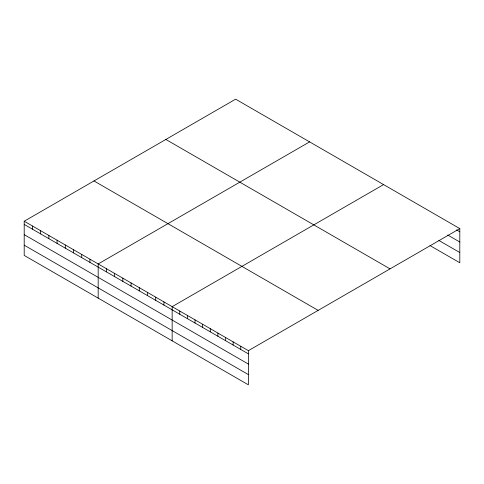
<?xml version="1.0" encoding="UTF-8"?>
<svg xmlns="http://www.w3.org/2000/svg" width="484" height="484" viewBox="0 0 484 484"><rect width="100%" height="100%" fill="white"/><g stroke="black" fill="none" stroke-linecap="round" stroke-linejoin="round"><path stroke-width="0.73" d="M24.2 221.236L248.377 350.664L248.377 384.828L24.2 255.401L24.2 221.236L235.623 99.172L459.8 228.599L459.8 262.764L429.949 245.533M309.603 141.879L98.179 263.943L98.179 298.114M383.582 184.592L172.159 306.656L172.159 340.827M248.377 350.664L459.8 228.599M456.624 229.948L459.8 231.782M447.73 235.036L459.8 242.006M438.837 240.439L459.8 252.539M165.855 139.452L390.031 268.88M93.969 180.949L318.145 310.383M24.2 224.419L248.377 353.846M24.2 234.643L248.377 364.071M24.2 245.176L248.377 374.604M240.754 346.26L240.754 349.442M233.131 341.861L233.131 345.044M225.514 337.457L225.514 340.645M217.891 333.059L217.891 336.241M210.268 328.66L210.268 331.842M202.645 324.256L202.645 327.438M195.022 319.857L195.022 323.04M187.399 315.459L187.399 318.641M179.782 311.055L179.782 314.237M163.937 301.907L163.937 305.095M155.715 297.164L155.715 300.346M147.499 292.421L147.499 295.603M139.277 287.671L139.277 290.854M131.055 282.928L131.055 286.111M122.839 278.179L122.839 281.367M114.617 273.436L114.617 276.618M106.401 268.693L106.401 271.875M89.957 259.2L89.957 262.382M81.742 254.451L81.742 257.633M73.52 249.708L73.52 252.89M65.298 244.964L65.298 248.147M57.082 240.215L57.082 243.398M48.86 235.472L48.86 238.654M40.638 230.723L40.638 233.905M32.422 225.98L32.422 229.162"/></g></svg>
